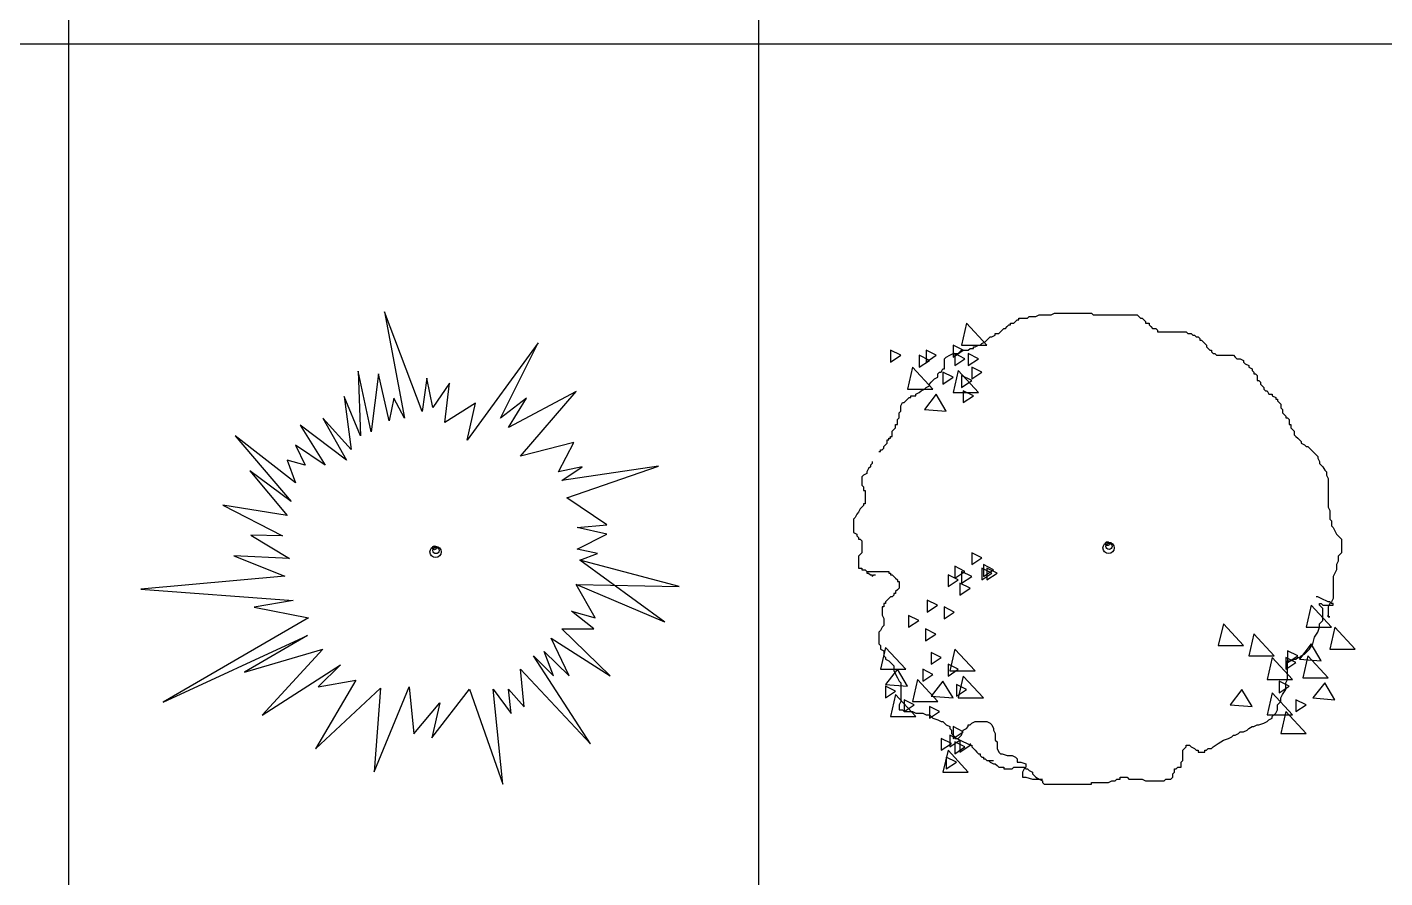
# Model space of a CAD drawing. Header units: millimetres. Extents: x -4017 to 59953, y -688 to 66564.
# Drawn here: x 37143 to 41111, y 26172 to 28658 of the extents above; entities that cross this region are included whole.
import ezdxf

# ---------------------------------------------------------------- set-up
doc = ezdxf.new("R2010")
doc.units = ezdxf.units.MM
doc.layers.add('www.cad-blocks.net', color=7, linetype='Continuous')

# ---------------------------------------------------------------- blocks, each defined once
blk = doc.blocks.new('A$C516926BB')
for p, q in [((39.7224, 38.5194), (39.7224, 0)), ((41.7391, 38.5194), (41.7391, 2.361)), ((0, 19.2339), (62.4121, 19.2339))]:
    blk.add_line(p, q)
blk = doc.blocks.new('A$C73BE416C')
for p, q in [((0.7118, 1.3806), (0.7706, 1.0691)), ((0.8225, 1.0887), (0.7118, 1.3806)), ((1.1617, 1.2898), (0.9541, 1.0054)), ((1.051, 1.0691), (1.1617, 1.2898)), ((0.6737, 1.0299), (0.6356, 1.2065)), ((0.6356, 1.2065), (0.6426, 1.0176)), ((0.6945, 1.1991), (0.6737, 1.0299)), ((0.7256, 1.0618), (0.6945, 1.1991)), ((0.8364, 1.1868), (0.8225, 1.0887)), ((0.8537, 1.101), (0.8364, 1.1868)), ((0.9021, 1.1721), (0.8537, 1.101)), ((0.8883, 1.0569), (0.9021, 1.1721)), ((0.6426, 1.0176), (0.5941, 1.1329)), ((0.5941, 1.1329), (0.6149, 0.9784)), ((0.7395, 1.128), (0.7256, 1.0618)), ((0.7706, 1.0691), (0.7395, 1.128)), ((0.9783, 1.1133), (0.8883, 1.0569)), ((0.9541, 1.0054), (0.9783, 1.1133)), ((1.1271, 1.128), (1.051, 1.0691)), ((1.2725, 1.1476), (1.0752, 1.0421)), ((1.0752, 1.0421), (1.1271, 1.128)), ((1.1098, 0.9588), (1.2725, 1.1476)), ((0.601, 0.9465), (0.4661, 1.0495)), ((0.4661, 1.0495), (0.5387, 0.9318)), ((0.6149, 0.9784), (0.5318, 1.0691)), ((0.5318, 1.0691), (0.601, 0.9465)), ((0.4522, 0.8803), (0.2757, 1.0176)), ((0.2757, 1.0176), (0.439, 0.8257)), ((1.2655, 0.998), (1.1098, 0.9588)), ((1.2205, 0.9122), (1.2655, 0.998)), ((0.5387, 0.9318), (0.4522, 0.9907)), ((0.4522, 0.9907), (0.4799, 0.9318)), ((0.439, 0.8257), (0.319, 0.9156)), ((0.319, 0.9156), (0.428, 0.7847)), ((0.428, 0.9465), (0.4522, 0.8803)), ((0.4799, 0.9318), (0.428, 0.9465)), ((1.2898, 0.9269), (1.2205, 0.9122)), ((1.5134, 0.9292), (1.2309, 0.8877)), ((1.2309, 0.8877), (1.2898, 0.9269)), ((1.2448, 0.8362), (1.5134, 0.9292)), ((1.3624, 0.7577), (1.2448, 0.8362)), ((0.428, 0.7847), (0.24, 0.8148)), ((0.24, 0.8148), (0.4141, 0.7258)), ((1.2759, 0.7503), (1.3624, 0.7577)), ((0.3218, 0.7276), (0.4349, 0.6596)), ((0.4141, 0.7258), (0.3218, 0.7276)), ((1.3624, 0.7307), (1.2759, 0.7503)), ((1.2759, 0.6866), (1.3624, 0.7307)), ((1.3348, 0.6743), (1.2759, 0.6866)), ((0.4349, 0.6596), (0.2722, 0.667)), ((0.2722, 0.667), (0.4211, 0.6081)), ((1.2828, 0.6547), (1.3348, 0.6743)), ((1.532, 0.4732), (1.2828, 0.6547)), ((1.5734, 0.5777), (1.2828, 0.6547)), ((0.4211, 0.6081), (0, 0.5695)), ((0, 0.5695), (0.4453, 0.537)), ((1.2725, 0.5836), (1.5734, 0.5777)), ((1.532, 0.4732), (1.2725, 0.5836)), ((1.3278, 0.4855), (1.2725, 0.5836)), ((0.4453, 0.537), (0.3311, 0.5174)), ((0.3311, 0.5174), (0.4903, 0.4855)), ((0.4903, 0.4855), (0.0654, 0.2398)), ((1.3244, 0.4536), (1.2586, 0.5051)), ((1.2586, 0.5051), (1.3278, 0.4855)), ((1.3716, 0.3161), (1.2309, 0.4536)), ((1.2309, 0.4536), (1.3244, 0.4536)), ((0.0654, 0.2398), (0.4868, 0.434)), ((0.4868, 0.434), (0.3027, 0.327)), ((1.2517, 0.3163), (1.1998, 0.4266)), ((1.1998, 0.4266), (1.3716, 0.3161)), ((0.3027, 0.327), (0.5318, 0.3947)), ((0.5318, 0.3947), (0.3545, 0.2016)), ((1.3144, 0.1172), (1.1479, 0.3751)), ((1.1479, 0.3751), (1.2067, 0.3163)), ((1.2067, 0.3163), (1.179, 0.3874)), ((1.179, 0.3874), (1.2517, 0.3163)), ((0.3545, 0.2016), (0.5837, 0.3482)), ((0.5837, 0.3482), (0.518, 0.2844)), ((1.1098, 0.3359), (1.3144, 0.1172)), ((1.1202, 0.2255), (1.1098, 0.3359)), ((0.6287, 0.304), (0.511, 0.1029)), ((0.511, 0.1029), (0.7008, 0.2807)), ((0.518, 0.2844), (0.6287, 0.304)), ((0.6817, 0.0354), (0.7845, 0.2844)), ((0.7008, 0.2807), (0.6817, 0.0354)), ((0.7845, 0.2844), (0.7983, 0.1471)), ((0.8502, 0.1348), (0.961, 0.277)), ((0.961, 0.277), (1.058, 0)), ((1.058, 0), (1.0302, 0.277)), ((1.0302, 0.277), (1.0821, 0.2059)), ((1.0752, 0.277), (1.1202, 0.2255)), ((1.0821, 0.2059), (1.0752, 0.277)), ((0.7983, 0.1471), (0.8745, 0.2378)), ((0.8745, 0.2378), (0.8502, 0.1348))]:
    blk.add_line(p, q)
for centre, major_axis in [((0.8617, 0.6785), (0.0117, 0.0117)), ((0.858, 0.6907), (0.00396, 0.00396)), ((0.8631, 0.6827), (0.00647, 0.00647))]:
    blk.add_ellipse(centre, major_axis=major_axis, ratio=1, start_param=5.497787, end_param=11.780972)
blk = doc.blocks.new('A$C1D453E98')
for p, q in [((0.469, 1.3469), (0.474, 1.3519)), ((0.474, 1.3519), (0.4789, 1.3568)), ((0.4789, 1.3568), (0.4838, 1.3568)), ((0.4838, 1.3617), (0.5085, 1.3617)), ((0.4838, 1.3568), (0.4838, 1.3617)), ((0.5085, 1.3617), (0.5135, 1.3667)), ((0.5135, 1.3667), (0.5332, 1.3667)), ((0.5332, 1.3667), (0.5431, 1.3716)), ((0.5431, 1.3716), (0.5776, 1.3716)), ((0.5776, 1.3716), (0.5875, 1.3765)), ((0.5875, 1.3765), (0.6961, 1.3765)), ((0.6961, 1.3765), (0.7011, 1.3716)), ((0.7011, 1.3716), (0.8294, 1.3716)), ((0.8294, 1.3716), (0.8393, 1.3617)), ((0.8393, 1.3617), (0.8443, 1.3617)), ((0.8443, 1.3617), (0.8492, 1.3568)), ((0.8492, 1.3568), (0.8541, 1.3519)), ((0.8541, 1.3519), (0.8541, 1.3469)), ((0.3308, 1.3469), (0.316, 1.2828)), ((0.39, 1.2828), (0.3308, 1.3469)), ((0.4048, 1.3075), (0.4147, 1.3124)), ((0.4147, 1.3173), (0.4246, 1.3173)), ((0.4147, 1.3124), (0.4147, 1.3173)), ((0.4246, 1.3173), (0.4295, 1.3223)), ((0.4295, 1.3223), (0.4345, 1.3272)), ((0.4345, 1.3272), (0.4394, 1.3321)), ((0.4394, 1.3321), (0.4443, 1.3321)), ((0.4443, 1.3321), (0.4493, 1.3371)), ((0.4493, 1.3371), (0.4542, 1.342)), ((0.4542, 1.342), (0.4592, 1.342)), ((0.4592, 1.3469), (0.469, 1.3469)), ((0.4592, 1.342), (0.4592, 1.3469)), ((0.8541, 1.3469), (0.864, 1.3469)), ((0.864, 1.3469), (0.864, 1.342)), ((0.864, 1.342), (0.8689, 1.3371)), ((0.8689, 1.3371), (0.8739, 1.3321)), ((0.8739, 1.3321), (0.8838, 1.3321)), ((0.8838, 1.3321), (0.8887, 1.3272)), ((0.8887, 1.3272), (0.8887, 1.3223)), ((0.8887, 1.3223), (0.9726, 1.3223)), ((0.9726, 1.3223), (0.9776, 1.3173)), ((0.9776, 1.3173), (0.9874, 1.3173)), ((0.9874, 1.3173), (0.9924, 1.3124)), ((0.9924, 1.3124), (0.9973, 1.3124)), ((0.9973, 1.3124), (1.0022, 1.3075)), ((0.2913, 1.2828), (0.2913, 1.2483)), ((0.3209, 1.268), (0.2913, 1.2828)), ((0.316, 1.2828), (0.39, 1.2828)), ((0.3357, 1.268), (0.3407, 1.2729)), ((0.3407, 1.2729), (0.3505, 1.2729)), ((0.3505, 1.2779), (0.3555, 1.2779)), ((0.3505, 1.2729), (0.3505, 1.2779)), ((0.3555, 1.2779), (0.3654, 1.2828)), ((0.3654, 1.2828), (0.3703, 1.2828)), ((0.3703, 1.2828), (0.3752, 1.2877)), ((0.3752, 1.2877), (0.3851, 1.2927)), ((0.3851, 1.2927), (0.39, 1.2976)), ((0.39, 1.2976), (0.395, 1.3025)), ((0.395, 1.3025), (0.3999, 1.3075)), ((0.3999, 1.3075), (0.4048, 1.3075)), ((1.0022, 1.3075), (1.0072, 1.3075)), ((1.0072, 1.3075), (1.0121, 1.3025)), ((1.0121, 1.3025), (1.0121, 1.2976)), ((1.0121, 1.2976), (1.0171, 1.2976)), ((1.0171, 1.2976), (1.022, 1.2927)), ((1.022, 1.2927), (1.0269, 1.2877)), ((1.0269, 1.2877), (1.0319, 1.2828)), ((1.0319, 1.2828), (1.0319, 1.2779)), ((1.0319, 1.2779), (1.0417, 1.268)), ((0.1086, 1.268), (0.1086, 1.2335)), ((0.1382, 1.2532), (0.1086, 1.268)), ((0.1086, 1.2335), (0.1382, 1.2532)), ((0.1925, 1.2532), (0.1925, 1.2187)), ((0.2222, 1.2384), (0.1925, 1.2532)), ((0.1925, 1.2187), (0.2222, 1.2384)), ((0.2419, 1.2532), (0.2123, 1.268)), ((0.2123, 1.268), (0.2123, 1.2335)), ((0.2123, 1.2335), (0.2419, 1.2532)), ((0.2666, 1.2433), (0.2715, 1.2483)), ((0.2666, 1.2137), (0.2666, 1.2433)), ((0.2715, 1.2483), (0.2814, 1.2532)), ((0.2814, 1.2532), (0.2913, 1.2581)), ((0.2913, 1.2483), (0.3209, 1.268)), ((0.2913, 1.2581), (0.3061, 1.2581)), ((0.2962, 1.2581), (0.2962, 1.2236)), ((0.3259, 1.2433), (0.2962, 1.2581)), ((0.2962, 1.2236), (0.3259, 1.2433)), ((0.3061, 1.2581), (0.316, 1.268)), ((0.316, 1.268), (0.3357, 1.268)), ((0.3357, 1.2581), (0.3357, 1.2236)), ((0.3654, 1.2433), (0.3357, 1.2581)), ((0.3357, 1.2236), (0.3654, 1.2433)), ((1.0417, 1.268), (1.0467, 1.268)), ((1.0467, 1.268), (1.0467, 1.2631)), ((1.0467, 1.2631), (1.0516, 1.2581)), ((1.0516, 1.2581), (1.0566, 1.2581)), ((1.0566, 1.2581), (1.0615, 1.2532)), ((1.0615, 1.2532), (1.1109, 1.2532)), ((1.1109, 1.2532), (1.1158, 1.2483)), ((1.1158, 1.2483), (1.1207, 1.2433)), ((1.1207, 1.2433), (1.1306, 1.2433)), ((1.1306, 1.2433), (1.1405, 1.2384)), ((1.1405, 1.2384), (1.1405, 1.2335)), ((1.1405, 1.2335), (1.1454, 1.2285)), ((0.1728, 1.2187), (0.158, 1.1545)), ((0.232, 1.1545), (0.1728, 1.2187)), ((0.2469, 1.1989), (0.2518, 1.2039)), ((0.2469, 1.1891), (0.2469, 1.1989)), ((0.2518, 1.2039), (0.2567, 1.2039)), ((0.2567, 1.2039), (0.2617, 1.2137)), ((0.2617, 1.2137), (0.2666, 1.2137)), ((0.2617, 1.2039), (0.2617, 1.1693)), ((0.2913, 1.1891), (0.2617, 1.2039)), ((0.3061, 1.2088), (0.2913, 1.1447)), ((0.3654, 1.1447), (0.3061, 1.2088)), ((0.316, 1.194), (0.316, 1.1595)), ((0.3456, 1.1792), (0.316, 1.194)), ((0.3456, 1.2187), (0.3456, 1.1841)), ((0.3752, 1.2039), (0.3456, 1.2187)), ((0.3456, 1.1841), (0.3752, 1.2039)), ((1.1454, 1.2285), (1.1553, 1.2236)), ((1.1553, 1.2236), (1.1553, 1.2187)), ((1.1553, 1.2187), (1.1652, 1.2137)), ((1.1652, 1.2137), (1.1652, 1.2088)), ((1.1652, 1.2088), (1.1701, 1.2039)), ((1.1701, 1.2039), (1.1701, 1.1989)), ((1.1701, 1.1989), (1.175, 1.1989)), ((1.175, 1.1989), (1.18, 1.194)), ((1.18, 1.194), (1.18, 1.1792)), ((0.158, 1.1545), (0.232, 1.1545)), ((0.1975, 1.1496), (0.2074, 1.1545)), ((0.2074, 1.1545), (0.2123, 1.1595)), ((0.2123, 1.1595), (0.2222, 1.1644)), ((0.2222, 1.1693), (0.2271, 1.1743)), ((0.2222, 1.1644), (0.2222, 1.1693)), ((0.2271, 1.1743), (0.232, 1.1792)), ((0.232, 1.1792), (0.237, 1.1841)), ((0.237, 1.1841), (0.2469, 1.1891)), ((0.2617, 1.1693), (0.2913, 1.1891)), ((0.316, 1.1595), (0.3456, 1.1792)), ((1.18, 1.1792), (1.1849, 1.1792)), ((1.1849, 1.1792), (1.1899, 1.1743)), ((1.1899, 1.1743), (1.1899, 1.1693)), ((1.1899, 1.1693), (1.1948, 1.1644)), ((1.1948, 1.1644), (1.1997, 1.1595)), ((1.1997, 1.1595), (1.1997, 1.1545)), ((1.1997, 1.1545), (1.2047, 1.1496)), ((0.1382, 1.1052), (0.1432, 1.115)), ((0.1432, 1.115), (0.1481, 1.115)), ((0.1481, 1.115), (0.1531, 1.12)), ((0.1531, 1.12), (0.158, 1.1249)), ((0.158, 1.1249), (0.1629, 1.1298)), ((0.1629, 1.1298), (0.1679, 1.1298)), ((0.1679, 1.1348), (0.1827, 1.1348)), ((0.1679, 1.1298), (0.1679, 1.1348)), ((0.1827, 1.1397), (0.1925, 1.1447)), ((0.1827, 1.1348), (0.1827, 1.1397)), ((0.1925, 1.1447), (0.1975, 1.1496)), ((0.2419, 1.1397), (0.2074, 1.0953)), ((0.2715, 1.0904), (0.2419, 1.1397)), ((0.2913, 1.1447), (0.3654, 1.1447)), ((0.3209, 1.1496), (0.3209, 1.115)), ((0.3505, 1.1348), (0.3209, 1.1496)), ((0.3209, 1.115), (0.3505, 1.1348)), ((1.2047, 1.1496), (1.2096, 1.1496)), ((1.2096, 1.1496), (1.2145, 1.1397)), ((1.2145, 1.1397), (1.2244, 1.1397)), ((1.2244, 1.1397), (1.2244, 1.1348)), ((1.2244, 1.1348), (1.2343, 1.1298)), ((1.2343, 1.1298), (1.2343, 1.1249)), ((1.2343, 1.1249), (1.2392, 1.1249)), ((1.2392, 1.1249), (1.2392, 1.12)), ((1.2392, 1.12), (1.2442, 1.115)), ((1.2442, 1.115), (1.2491, 1.1101)), ((0.1333, 1.0854), (0.1382, 1.0904)), ((0.1333, 1.0706), (0.1333, 1.0854)), ((0.1382, 1.0904), (0.1382, 1.1052)), ((0.2074, 1.0953), (0.2715, 1.0904)), ((1.2491, 1.1101), (1.2491, 1.1002)), ((1.2491, 1.1002), (1.254, 1.0953)), ((1.254, 1.0953), (1.254, 1.0854)), ((1.254, 1.0854), (1.2639, 1.0756)), ((1.2639, 1.0756), (1.2639, 1.0706)), ((0.1136, 1.0312), (0.1185, 1.0361)), ((0.1185, 1.0361), (0.1234, 1.041)), ((0.1234, 1.041), (0.1234, 1.0509)), ((0.1234, 1.0509), (0.1284, 1.0509)), ((0.1284, 1.0657), (0.1333, 1.0706)), ((0.1284, 1.0509), (0.1284, 1.0657)), ((1.2639, 1.0706), (1.2689, 1.0706)), ((1.2689, 1.0706), (1.2738, 1.0657)), ((1.2738, 1.0657), (1.2738, 1.0509)), ((1.2738, 1.0509), (1.2787, 1.0509)), ((1.2787, 1.0509), (1.2787, 1.041)), ((1.2787, 1.041), (1.2837, 1.0361)), ((1.2837, 1.0361), (1.2886, 1.0312)), ((0.0938, 0.9917), (0.0987, 0.9966)), ((0.0987, 1.0065), (0.1037, 1.0065)), ((0.0987, 0.9966), (0.0987, 1.0065)), ((0.1037, 1.0114), (0.1086, 1.0114)), ((0.1037, 1.0065), (0.1037, 1.0114)), ((0.1086, 1.0164), (0.1136, 1.0164)), ((0.1086, 1.0114), (0.1086, 1.0164)), ((0.1136, 1.0164), (0.1136, 1.0312)), ((1.2886, 1.0312), (1.2886, 1.0213)), ((1.2886, 1.0213), (1.2935, 1.0164)), ((1.2935, 1.0164), (1.2985, 1.0114)), ((1.2985, 1.0114), (1.3034, 1.0065)), ((1.3034, 1.0065), (1.3083, 1.0016)), ((1.3083, 1.0016), (1.3083, 0.9966)), ((1.3083, 0.9966), (1.3182, 0.9917)), ((0.0741, 0.972), (0.079, 0.972)), ((0.079, 0.9769), (0.0839, 0.9769)), ((0.079, 0.972), (0.079, 0.9769)), ((0.0839, 0.9769), (0.0889, 0.9818)), ((0.0889, 0.9868), (0.0938, 0.9917)), ((0.0889, 0.9818), (0.0889, 0.9868)), ((1.3182, 0.9917), (1.3232, 0.9868)), ((1.3232, 0.9868), (1.3281, 0.9868)), ((1.3281, 0.9868), (1.333, 0.9818)), ((1.333, 0.9818), (1.338, 0.9769)), ((1.338, 0.9769), (1.3429, 0.972)), ((1.3429, 0.972), (1.3478, 0.967)), ((1.3478, 0.967), (1.3528, 0.9621)), ((1.3528, 0.9621), (1.3577, 0.9572)), ((1.3577, 0.9572), (1.3577, 0.9522)), ((0.0444, 0.9226), (0.0395, 0.9128)), ((0.0494, 0.9276), (0.0444, 0.9226)), ((0.0543, 0.9374), (0.0494, 0.9325)), ((0.0494, 0.9325), (0.0494, 0.9276)), ((0.0543, 0.9424), (0.0543, 0.9374)), ((1.3577, 0.9522), (1.3627, 0.9424)), ((1.3627, 0.9424), (1.3627, 0.9374)), ((1.3627, 0.9374), (1.3725, 0.9276)), ((1.3725, 0.9276), (1.3775, 0.9177)), ((1.3775, 0.9177), (1.3824, 0.9128)), ((0.0296, 0.9029), (0.0247, 0.898)), ((0.0247, 0.898), (0.0247, 0.8733)), ((0.0247, 0.8733), (0.0296, 0.8684)), ((0.0395, 0.9078), (0.0296, 0.9029)), ((0.0395, 0.9128), (0.0395, 0.9078)), ((1.3824, 0.9128), (1.3824, 0.9029)), ((1.3824, 0.9029), (1.3873, 0.893)), ((1.3873, 0.893), (1.3873, 0.8091)), ((0.0296, 0.8684), (0.0296, 0.8585)), ((0.0296, 0.8585), (0.0346, 0.8585)), ((0.0346, 0.8585), (0.0346, 0.819)), ((0.0148, 0.7943), (0.0099, 0.7894)), ((0.0197, 0.8042), (0.0148, 0.7943)), ((0.0296, 0.8141), (0.0197, 0.8042)), ((0.0296, 0.819), (0.0296, 0.8141)), ((0.0346, 0.819), (0.0296, 0.819)), ((1.3873, 0.8091), (1.3923, 0.7993)), ((1.3923, 0.7993), (1.3923, 0.7746)), ((0.0049, 0.7795), (0, 0.7746)), ((0, 0.7746), (0, 0.7351)), ((0.0099, 0.7894), (0.0049, 0.7795)), ((1.3923, 0.7746), (1.3972, 0.7697)), ((1.3972, 0.7697), (1.3972, 0.7549)), ((1.3972, 0.7549), (1.4022, 0.7499)), ((0, 0.7351), (0.0099, 0.7302)), ((0.0099, 0.7302), (0.0099, 0.7253)), ((0.0099, 0.7253), (0.0148, 0.7203)), ((0.0148, 0.7203), (0.0148, 0.7154)), ((0.0148, 0.7154), (0.0197, 0.7154)), ((0.0197, 0.7154), (0.0247, 0.7105)), ((1.4022, 0.7499), (1.4071, 0.7401)), ((1.4071, 0.7401), (1.412, 0.7302)), ((1.412, 0.7302), (1.417, 0.7253)), ((1.417, 0.7253), (1.4219, 0.7203)), ((1.4219, 0.7203), (1.4268, 0.7154)), ((1.4268, 0.7154), (1.4268, 0.6759)), ((0.0247, 0.6759), (0.0197, 0.671)), ((0.0247, 0.7105), (0.0247, 0.6759)), ((0.3456, 0.6759), (0.3456, 0.6414)), ((0.3752, 0.6611), (0.3456, 0.6759)), ((1.4268, 0.6759), (1.417, 0.6661)), ((0.0197, 0.671), (0.0148, 0.6661)), ((0.0148, 0.6661), (0.0148, 0.6315)), ((0.2962, 0.6365), (0.2962, 0.6019)), ((0.3259, 0.6217), (0.2962, 0.6365)), ((0.3456, 0.6414), (0.3752, 0.6611)), ((0.3802, 0.6414), (0.3802, 0.6069)), ((0.4098, 0.6266), (0.3802, 0.6414)), ((1.417, 0.6513), (1.412, 0.6414)), ((1.412, 0.6414), (1.412, 0.6266)), ((1.417, 0.6661), (1.417, 0.6513)), ((0.0148, 0.6315), (0.0247, 0.6315)), ((0.0247, 0.6315), (0.0247, 0.6266)), ((0.0247, 0.6266), (0.0346, 0.6266)), ((0.0346, 0.6266), (0.0395, 0.6217)), ((0.0395, 0.6217), (0.1037, 0.6217)), ((0.0395, 0.6217), (0.0395, 0.6167)), ((0.0395, 0.6167), (0.0444, 0.6167)), ((0.0444, 0.6167), (0.0494, 0.6118)), ((0.0494, 0.6118), (0.0543, 0.6118)), ((0.0543, 0.6069), (0.0592, 0.6118)), ((0.0543, 0.6118), (0.0543, 0.6069)), ((0.0592, 0.6118), (0.0642, 0.6118)), ((0.1037, 0.6217), (0.1037, 0.6167)), ((0.1037, 0.6167), (0.1086, 0.6167)), ((0.1086, 0.6167), (0.1086, 0.6118)), ((0.1086, 0.6118), (0.1136, 0.6118)), ((0.1136, 0.6118), (0.1185, 0.6069)), ((0.1185, 0.6069), (0.1234, 0.6019)), ((0.1234, 0.6019), (0.1284, 0.597)), ((0.1284, 0.597), (0.1284, 0.5921)), ((0.2765, 0.6118), (0.2765, 0.5773)), ((0.3061, 0.597), (0.2765, 0.6118)), ((0.2765, 0.5773), (0.3061, 0.597)), ((0.2962, 0.6019), (0.3259, 0.6217)), ((0.316, 0.6217), (0.316, 0.5871)), ((0.3456, 0.6069), (0.316, 0.6217)), ((0.316, 0.5871), (0.3456, 0.6069)), ((0.3752, 0.6315), (0.3752, 0.597)), ((0.4048, 0.6167), (0.3752, 0.6315)), ((0.3752, 0.597), (0.4048, 0.6167)), ((0.3802, 0.6069), (0.4098, 0.6266)), ((0.39, 0.6315), (0.39, 0.597)), ((0.4197, 0.6167), (0.39, 0.6315)), ((0.39, 0.597), (0.4197, 0.6167)), ((1.4071, 0.6167), (1.4022, 0.6069)), ((1.4022, 0.6069), (1.4022, 0.5427)), ((1.412, 0.6266), (1.4071, 0.6167)), ((0.1185, 0.5575), (0.1185, 0.5526)), ((0.1234, 0.5575), (0.1185, 0.5575)), ((0.1284, 0.5674), (0.1234, 0.5625)), ((0.1234, 0.5625), (0.1234, 0.5575)), ((0.1284, 0.5921), (0.1333, 0.5921)), ((0.1333, 0.5723), (0.1284, 0.5674)), ((0.1333, 0.5921), (0.1333, 0.5723)), ((0.311, 0.5871), (0.311, 0.5526)), ((0.3407, 0.5723), (0.311, 0.5871)), ((0.311, 0.5526), (0.3407, 0.5723)), ((0.0839, 0.5181), (0.0839, 0.4934)), ((0.0889, 0.5181), (0.0839, 0.5181)), ((0.0889, 0.5279), (0.0889, 0.5181)), ((0.0938, 0.5279), (0.0889, 0.5279)), ((0.0987, 0.5378), (0.0938, 0.5329)), ((0.0938, 0.5329), (0.0938, 0.5279)), ((0.1037, 0.5427), (0.0987, 0.5378)), ((0.1086, 0.5477), (0.1037, 0.5427)), ((0.1136, 0.5477), (0.1086, 0.5477)), ((0.1185, 0.5526), (0.1136, 0.5477)), ((0.2453, 0.5225), (0.2157, 0.5373)), ((0.2157, 0.5373), (0.2157, 0.5028)), ((0.2157, 0.5028), (0.2453, 0.5225)), ((0.265, 0.5176), (0.265, 0.483)), ((0.2947, 0.5028), (0.265, 0.5176)), ((1.338, 0.523), (1.3232, 0.4588)), ((1.3972, 0.4588), (1.338, 0.523)), ((1.3577, 0.5477), (1.3528, 0.5477)), ((1.3676, 0.5427), (1.3577, 0.5477)), ((1.3627, 0.5279), (1.3676, 0.5279)), ((1.3627, 0.523), (1.3627, 0.5279)), ((1.3725, 0.5131), (1.3627, 0.523)), ((1.3873, 0.5329), (1.3676, 0.5427)), ((1.3676, 0.5279), (1.3725, 0.523)), ((1.3725, 0.523), (1.4022, 0.523)), ((1.3923, 0.5329), (1.3873, 0.5329)), ((1.3923, 0.5279), (1.3873, 0.5181)), ((1.3873, 0.5181), (1.3873, 0.4884)), ((1.3972, 0.5279), (1.3923, 0.5329)), ((1.3972, 0.5329), (1.3923, 0.5279)), ((1.4022, 0.5427), (1.3972, 0.5329)), ((1.4022, 0.5279), (1.3972, 0.5279)), ((1.4022, 0.523), (1.4022, 0.5279)), ((0.0839, 0.4934), (0.0889, 0.4835)), ((0.0889, 0.4835), (0.0889, 0.4638)), ((0.1614, 0.4929), (0.1614, 0.4584)), ((0.191, 0.4781), (0.1614, 0.4929)), ((0.1614, 0.4584), (0.191, 0.4781)), ((0.265, 0.483), (0.2947, 0.5028)), ((1.3627, 0.4687), (1.3725, 0.4786)), ((1.3725, 0.4786), (1.3725, 0.5131)), ((1.3873, 0.4884), (1.3873, 0.4934)), ((1.3923, 0.4884), (1.3873, 0.4884)), ((1.3873, 0.4884), (1.3923, 0.4884)), ((0.079, 0.449), (0.0741, 0.444)), ((0.0741, 0.444), (0.0741, 0.4095)), ((0.0839, 0.4588), (0.079, 0.449)), ((0.0889, 0.4638), (0.0839, 0.4588)), ((0.2107, 0.4534), (0.2107, 0.4189)), ((0.2404, 0.4386), (0.2107, 0.4534)), ((0.2107, 0.4189), (0.2404, 0.4386)), ((1.0812, 0.4687), (1.0664, 0.4046)), ((1.1405, 0.4046), (1.0812, 0.4687)), ((1.1701, 0.4391), (1.1553, 0.375)), ((1.2294, 0.375), (1.1701, 0.4391)), ((1.3232, 0.4588), (1.3972, 0.4588)), ((1.3478, 0.4292), (1.3577, 0.444)), ((1.3577, 0.444), (1.3627, 0.4588)), ((1.3627, 0.4588), (1.3627, 0.4687)), ((1.4071, 0.4588), (1.3923, 0.3947)), ((1.4663, 0.3947), (1.4071, 0.4588)), ((0.0741, 0.4095), (0.079, 0.4046)), ((0.079, 0.4046), (0.079, 0.3947)), ((0.0938, 0.3996), (0.079, 0.3355)), ((0.1531, 0.3355), (0.0938, 0.3996)), ((1.0664, 0.4046), (1.1405, 0.4046)), ((1.338, 0.4095), (1.3034, 0.3651)), ((1.333, 0.3947), (1.3429, 0.4095)), ((1.3676, 0.3602), (1.338, 0.4095)), ((1.3429, 0.4095), (1.3478, 0.4292)), ((0.079, 0.3947), (0.0889, 0.3898)), ((0.0889, 0.3898), (0.0889, 0.375)), ((0.0889, 0.375), (0.0938, 0.37)), ((0.0938, 0.37), (0.0938, 0.3651)), ((0.0938, 0.3651), (0.1037, 0.3602)), ((0.1037, 0.3602), (0.1086, 0.3552)), ((0.2271, 0.3848), (0.2271, 0.3503)), ((0.2567, 0.37), (0.2271, 0.3848)), ((0.2271, 0.3503), (0.2567, 0.37)), ((0.2962, 0.3947), (0.2814, 0.3306)), ((0.3555, 0.3306), (0.2962, 0.3947)), ((1.1553, 0.375), (1.2294, 0.375)), ((1.2244, 0.37), (1.2096, 0.3059)), ((1.2837, 0.3059), (1.2244, 0.37)), ((1.2639, 0.37), (1.2639, 0.3355)), ((1.2935, 0.3552), (1.2639, 0.37)), ((1.2689, 0.3898), (1.2689, 0.3552)), ((1.2985, 0.375), (1.2689, 0.3898)), ((1.2689, 0.3552), (1.2985, 0.375)), ((1.2689, 0.3602), (1.2787, 0.3602)), ((1.2689, 0.3059), (1.2689, 0.3602)), ((1.2787, 0.3602), (1.2886, 0.3651)), ((1.2886, 0.3651), (1.2935, 0.3651)), ((1.2935, 0.3651), (1.2985, 0.37)), ((1.2985, 0.37), (1.3034, 0.37)), ((1.3034, 0.37), (1.3083, 0.375)), ((1.3034, 0.3651), (1.3676, 0.3602)), ((1.3083, 0.375), (1.3182, 0.3799)), ((1.3281, 0.375), (1.3133, 0.3108)), ((1.3182, 0.3799), (1.3232, 0.3848)), ((1.3232, 0.3848), (1.333, 0.3947)), ((1.3873, 0.3108), (1.3281, 0.375)), ((1.3923, 0.3947), (1.4663, 0.3947)), ((0.079, 0.3355), (0.1531, 0.3355)), ((0.1284, 0.3355), (0.0938, 0.2911)), ((0.1086, 0.3552), (0.1136, 0.3503)), ((0.1136, 0.3503), (0.1185, 0.3454)), ((0.1185, 0.3454), (0.1185, 0.3306)), ((0.1185, 0.3306), (0.1284, 0.3108)), ((0.158, 0.2862), (0.1284, 0.3355)), ((0.232, 0.3207), (0.2024, 0.3355)), ((0.2024, 0.3355), (0.2024, 0.301)), ((0.2024, 0.301), (0.232, 0.3207)), ((0.2765, 0.3503), (0.2765, 0.3158)), ((0.3061, 0.3355), (0.2765, 0.3503)), ((0.2765, 0.3158), (0.3061, 0.3355)), ((0.2814, 0.3306), (0.3555, 0.3306)), ((1.2639, 0.3355), (1.2935, 0.3552)), ((0.0938, 0.2911), (0.158, 0.2862)), ((0.0938, 0.2862), (0.0938, 0.2516)), ((0.1234, 0.2714), (0.0938, 0.2862)), ((0.1284, 0.3108), (0.1333, 0.301)), ((0.1333, 0.301), (0.1382, 0.296)), ((0.1382, 0.296), (0.1382, 0.2418)), ((0.1876, 0.3059), (0.1728, 0.2418)), ((0.2469, 0.2418), (0.1876, 0.3059)), ((0.2617, 0.301), (0.2271, 0.2566)), ((0.2913, 0.2516), (0.2617, 0.301)), ((0.3012, 0.2911), (0.3012, 0.2566)), ((0.3308, 0.2763), (0.3012, 0.2911)), ((0.3209, 0.3158), (0.3061, 0.2516)), ((0.3802, 0.2516), (0.3209, 0.3158)), ((1.2096, 0.3059), (1.2837, 0.3059)), ((1.2442, 0.301), (1.2442, 0.2664)), ((1.2738, 0.2862), (1.2442, 0.301)), ((1.2442, 0.2664), (1.2738, 0.2862)), ((1.2639, 0.296), (1.2689, 0.3059)), ((1.2639, 0.2763), (1.2639, 0.296)), ((1.3133, 0.3108), (1.3873, 0.3108)), ((1.3775, 0.296), (1.3429, 0.2516)), ((1.4071, 0.2467), (1.3775, 0.296)), ((0.0938, 0.2516), (0.1234, 0.2714)), ((0.1234, 0.2615), (0.1086, 0.1974)), ((0.1827, 0.1974), (0.1234, 0.2615)), ((0.1382, 0.2418), (0.1333, 0.2319)), ((0.1481, 0.2467), (0.1481, 0.2122)), ((0.1777, 0.2319), (0.1481, 0.2467)), ((0.1728, 0.2418), (0.2469, 0.2418)), ((0.2271, 0.2566), (0.2913, 0.2516)), ((0.3012, 0.2566), (0.3308, 0.2763)), ((0.3061, 0.2516), (0.3802, 0.2516)), ((1.1355, 0.2763), (1.101, 0.2319)), ((1.1652, 0.227), (1.1355, 0.2763)), ((1.2244, 0.2664), (1.2096, 0.2023)), ((1.2837, 0.2023), (1.2244, 0.2664)), ((1.2392, 0.2319), (1.2491, 0.2418)), ((1.2491, 0.2516), (1.254, 0.2615)), ((1.2491, 0.2418), (1.2491, 0.2516)), ((1.254, 0.2615), (1.2639, 0.2763)), ((1.2935, 0.2467), (1.2935, 0.2122)), ((1.3232, 0.2319), (1.2935, 0.2467)), ((1.3429, 0.2516), (1.4071, 0.2467)), ((0.1333, 0.2319), (0.1333, 0.2171)), ((0.1333, 0.2171), (0.1432, 0.2171)), ((0.1432, 0.2171), (0.1481, 0.2122)), ((0.1481, 0.2122), (0.1777, 0.2319)), ((0.1481, 0.2122), (0.1728, 0.2122)), ((0.1728, 0.2122), (0.1827, 0.2072)), ((0.1827, 0.2072), (0.2024, 0.2072)), ((0.2024, 0.2072), (0.2123, 0.2023)), ((0.2123, 0.2023), (0.2222, 0.2023)), ((0.2518, 0.2122), (0.2222, 0.227)), ((0.2222, 0.227), (0.2222, 0.1924)), ((0.2222, 0.1924), (0.2518, 0.2122)), ((0.2222, 0.2023), (0.232, 0.1924)), ((1.101, 0.2319), (1.1652, 0.227)), ((1.2096, 0.2023), (1.2837, 0.2023)), ((1.2244, 0.1974), (1.2343, 0.2072)), ((1.2343, 0.2072), (1.2392, 0.2171)), ((1.2392, 0.2171), (1.2392, 0.2319)), ((1.2639, 0.2122), (1.2491, 0.148)), ((1.3232, 0.148), (1.2639, 0.2122)), ((1.2935, 0.2122), (1.3232, 0.2319)), ((0.1086, 0.1974), (0.1827, 0.1974)), ((0.232, 0.1924), (0.2469, 0.1875)), ((0.2469, 0.1875), (0.2567, 0.1826)), ((0.2567, 0.1826), (0.2617, 0.1826)), ((0.2617, 0.1826), (0.2666, 0.1776)), ((0.2666, 0.1776), (0.2715, 0.1727)), ((0.2715, 0.1727), (0.2814, 0.1678)), ((0.2814, 0.1678), (0.2814, 0.1628)), ((0.2814, 0.1628), (0.2864, 0.1579)), ((0.2913, 0.1678), (0.2913, 0.1332)), ((0.3209, 0.1529), (0.2913, 0.1678)), ((0.3209, 0.1579), (0.3308, 0.1628)), ((0.3308, 0.1628), (0.3357, 0.1678)), ((0.3357, 0.1727), (0.3407, 0.1727)), ((0.3357, 0.1678), (0.3357, 0.1727)), ((0.3407, 0.1727), (0.3456, 0.1776)), ((0.3456, 0.1776), (0.3555, 0.1826)), ((0.3555, 0.1826), (0.39, 0.1826)), ((0.39, 0.1826), (0.3999, 0.1776)), ((0.3999, 0.1776), (0.4048, 0.1727)), ((0.4048, 0.1727), (0.4098, 0.1628)), ((0.4098, 0.1628), (0.4098, 0.1579)), ((1.1504, 0.1579), (1.1553, 0.1628)), ((1.1553, 0.1628), (1.1652, 0.1678)), ((1.1652, 0.1678), (1.1701, 0.1678)), ((1.1701, 0.1678), (1.18, 0.1727)), ((1.18, 0.1727), (1.1849, 0.1727)), ((1.1849, 0.1727), (1.1997, 0.1776)), ((1.1997, 0.1776), (1.2096, 0.1826)), ((1.2096, 0.1826), (1.2145, 0.1875)), ((1.2145, 0.1875), (1.2244, 0.1924)), ((1.2244, 0.1924), (1.2244, 0.1974)), ((0.2567, 0.1332), (0.2567, 0.0987)), ((0.2864, 0.1184), (0.2567, 0.1332)), ((0.2814, 0.1431), (0.2814, 0.1085)), ((0.311, 0.1283), (0.2814, 0.1431)), ((0.2814, 0.1085), (0.311, 0.1283)), ((0.2864, 0.1579), (0.2864, 0.148)), ((0.2864, 0.148), (0.2962, 0.1381)), ((0.2913, 0.1332), (0.3209, 0.1529)), ((0.2962, 0.1381), (0.2962, 0.1332)), ((0.2962, 0.1332), (0.3061, 0.1332)), ((0.2962, 0.1233), (0.2962, 0.0888)), ((0.3259, 0.1085), (0.2962, 0.1233)), ((0.3061, 0.1332), (0.311, 0.1381)), ((0.311, 0.1381), (0.316, 0.1431)), ((0.311, 0.1283), (0.311, 0.0937)), ((0.3407, 0.1135), (0.311, 0.1283)), ((0.316, 0.1431), (0.3209, 0.1579)), ((0.4098, 0.1579), (0.4147, 0.148)), ((0.4147, 0.148), (0.4147, 0.1283)), ((0.4147, 0.1283), (0.4197, 0.1233)), ((0.4197, 0.1233), (0.4197, 0.1036)), ((1.0664, 0.1184), (1.0812, 0.1283)), ((1.0812, 0.1283), (1.0961, 0.1332)), ((1.0961, 0.1332), (1.1059, 0.1381)), ((1.1059, 0.1381), (1.1109, 0.1431)), ((1.1109, 0.1431), (1.1158, 0.1431)), ((1.1158, 0.1431), (1.1257, 0.148)), ((1.1257, 0.148), (1.1306, 0.1529)), ((1.1306, 0.1529), (1.1405, 0.1529)), ((1.1405, 0.1529), (1.1504, 0.1579)), ((1.2491, 0.148), (1.3232, 0.148)), ((0.2567, 0.0987), (0.2864, 0.1184)), ((0.2765, 0.0987), (0.2617, 0.0345)), ((0.3357, 0.0345), (0.2765, 0.0987)), ((0.2962, 0.0888), (0.3259, 0.1085)), ((0.311, 0.0937), (0.3407, 0.1135)), ((0.3407, 0.1184), (0.3407, 0.1135)), ((0.3407, 0.1135), (0.3456, 0.1135)), ((0.3456, 0.1135), (0.3456, 0.1085)), ((0.3456, 0.1085), (0.3505, 0.1036)), ((0.3505, 0.1036), (0.3555, 0.0987)), ((0.3555, 0.0987), (0.3604, 0.0937)), ((0.3604, 0.0937), (0.3654, 0.0888)), ((0.3654, 0.0888), (0.3703, 0.0888)), ((0.3703, 0.0888), (0.3703, 0.0839)), ((0.3703, 0.0839), (0.3752, 0.0789)), ((0.4197, 0.1036), (0.4246, 0.0937)), ((0.4246, 0.0937), (0.4295, 0.0888)), ((0.4295, 0.0888), (0.4345, 0.0888)), ((0.4345, 0.0888), (0.4493, 0.0839)), ((0.4493, 0.0839), (0.4641, 0.0839)), ((0.4641, 0.0839), (0.474, 0.0789)), ((0.9627, 0.0987), (0.9677, 0.1036)), ((0.9627, 0.0691), (0.9627, 0.0987)), ((0.9677, 0.1036), (0.9726, 0.1085)), ((0.9726, 0.1135), (0.9825, 0.1135)), ((0.9726, 0.1085), (0.9726, 0.1135)), ((0.9825, 0.1135), (0.9874, 0.1085)), ((0.9874, 0.1085), (0.9973, 0.1036)), ((0.9973, 0.1036), (1.0022, 0.0987)), ((1.0022, 0.0987), (1.0072, 0.0987)), ((1.0072, 0.0987), (1.0072, 0.0937)), ((1.0072, 0.0937), (1.0269, 0.0937)), ((1.0269, 0.0987), (1.0319, 0.0987)), ((1.0269, 0.0937), (1.0269, 0.0987)), ((1.0319, 0.0987), (1.0368, 0.1036)), ((1.0368, 0.1036), (1.0467, 0.1036)), ((1.0467, 0.1036), (1.0516, 0.1085)), ((1.0516, 0.1085), (1.0664, 0.1184)), ((0.2715, 0.0789), (0.2715, 0.0444)), ((0.3012, 0.0641), (0.2715, 0.0789)), ((0.2715, 0.0444), (0.3012, 0.0641)), ((0.3752, 0.0789), (0.3802, 0.0789)), ((0.3802, 0.0789), (0.3802, 0.074)), ((0.3802, 0.074), (0.3851, 0.074)), ((0.3851, 0.074), (0.39, 0.0691)), ((0.39, 0.0691), (0.395, 0.0691)), ((0.39, 0.0691), (0.4098, 0.0691)), ((0.395, 0.0691), (0.3999, 0.0641)), ((0.3999, 0.0641), (0.4098, 0.0592)), ((0.4098, 0.0592), (0.4147, 0.0592)), ((0.4147, 0.0592), (0.4197, 0.0543)), ((0.4197, 0.0543), (0.4246, 0.0493)), ((0.4246, 0.0493), (0.4394, 0.0493)), ((0.4394, 0.0493), (0.4394, 0.0444)), ((0.4394, 0.0444), (0.4641, 0.0444)), ((0.4641, 0.0444), (0.469, 0.0493)), ((0.469, 0.0493), (0.4987, 0.0493)), ((0.474, 0.0789), (0.4789, 0.074)), ((0.4789, 0.074), (0.4789, 0.0641)), ((0.4789, 0.0641), (0.4888, 0.0641)), ((0.4888, 0.0641), (0.5036, 0.0592)), ((0.4987, 0.0444), (0.4937, 0.0345)), ((0.5036, 0.0493), (0.4987, 0.0444)), ((0.4987, 0.0493), (0.5036, 0.0444)), ((0.5036, 0.0592), (0.5036, 0.0493)), ((0.5036, 0.0444), (0.5085, 0.0444)), ((0.5085, 0.0444), (0.5135, 0.0395)), ((0.9381, 0.0345), (0.9381, 0.0444)), ((0.9381, 0.0444), (0.943, 0.0444)), ((0.943, 0.0444), (0.9479, 0.0493)), ((0.9479, 0.0493), (0.9578, 0.0493)), ((0.9578, 0.0641), (0.9627, 0.0691)), ((0.9578, 0.0493), (0.9578, 0.0641)), ((0.2617, 0.0345), (0.3357, 0.0345)), ((0.4937, 0.0345), (0.4937, 0.0197)), ((0.4937, 0.0197), (0.5036, 0.0197)), ((0.5036, 0.0197), (0.5233, 0.0148)), ((0.5135, 0.0395), (0.5233, 0.0345)), ((0.5233, 0.0345), (0.5233, 0.0296)), ((0.5233, 0.0296), (0.5283, 0.0247)), ((0.5233, 0.0148), (0.553, 0.0148)), ((0.5283, 0.0247), (0.5332, 0.0197)), ((0.5332, 0.0197), (0.5431, 0.0148)), ((0.5431, 0.0148), (0.553, 0.0099)), ((0.553, 0.0099), (0.553, 0.0049)), ((0.553, 0.0049), (0.5579, 0)), ((0.6961, 0.0049), (0.7455, 0.0049)), ((0.6961, 0), (0.6961, 0.0049)), ((0.7455, 0.0049), (0.7554, 0.0099)), ((0.7554, 0.0099), (0.7653, 0.0099)), ((0.7653, 0.0099), (0.7702, 0.0148)), ((0.7702, 0.0148), (0.7801, 0.0148)), ((0.7801, 0.0197), (0.7998, 0.0197)), ((0.7801, 0.0148), (0.7801, 0.0197)), ((0.7998, 0.0197), (0.8048, 0.0148)), ((0.8048, 0.0148), (0.8443, 0.0148)), ((0.8443, 0.0148), (0.8541, 0.0099)), ((0.8541, 0.0099), (0.9084, 0.0099)), ((0.9084, 0.0099), (0.9134, 0.0148)), ((0.9134, 0.0148), (0.9282, 0.0148)), ((0.9282, 0.0148), (0.9331, 0.0197)), ((0.9331, 0.0296), (0.9381, 0.0345)), ((0.9331, 0.0197), (0.9331, 0.0296)), ((0.5579, 0), (0.6961, 0))]:
    blk.add_line(p, q)
for centre, major_axis in [((0.7457, 0.6904), (0.0117, 0.0117)), ((0.7421, 0.7025), (0.00396, 0.00396)), ((0.7471, 0.6946), (0.00647, 0.00647))]:
    blk.add_ellipse(centre, major_axis=major_axis, ratio=1, start_param=5.497787, end_param=11.780972)

msp = doc.modelspace()

# ---------------------------------------------------------------- block references
at = {"xscale": 1000, "yscale": 1000, "zscale": 1000}
for name, p in [('A$C73BE416C', (37474.8, 26446)), ('A$C1D453E98', (39557.8, 26446))]:
    msp.add_blockref(name, p, dxfattribs=at)
at = {"layer": 'www.cad-blocks.net', "color": 155, "true_color": 0x546d8e, "xscale": 1000, "yscale": 1000, "zscale": 1000}
msp.add_blockref('A$C516926BB', (-2458.7, 9375.6), dxfattribs=at)

doc.saveas('drawing.dxf')
